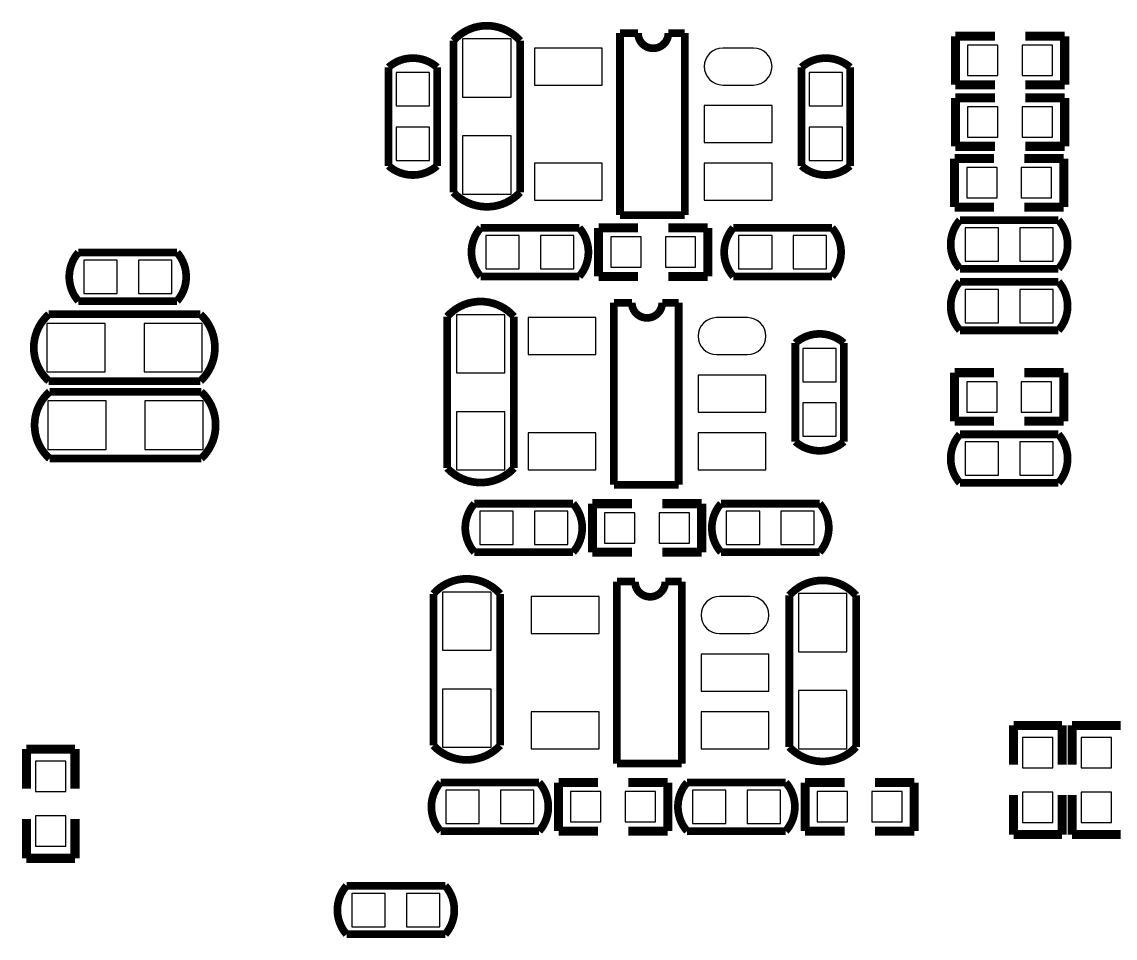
# Model space of a CAD drawing. Extents: x -118 to 7078, y 0 to 4366.
# Drawn here: x 4143 to 4852, y 972 to 1567 of the extents above; entities that cross this region are included whole.
import ezdxf

# ---------------------------------------------------------------- set-up
doc = ezdxf.new("R2010")
doc.units = 0
doc.header["$MEASUREMENT"] = 0
doc.layers.add('PG_SILKSCREEN_BOTTOM', color=85, linetype='CONTINUOUS')
doc.layers.add('PIN_BOTTOM', color=5, linetype='CONTINUOUS')

msp = doc.modelspace()

# ---------------------------------------------------------------- linework, layer by layer
at = {"layer": 'PG_SILKSCREEN_BOTTOM'}
for points in [[(4422.75, 1456.391, 5, 5, 0), (4422.75, 1554.809, 5, 5, -0.450474), (4466.05, 1554.809, 5, 5, 0)], [(4530.869, 1559.737, 5, 5, 0), (4530.869, 1441.627, 5, 5, 0)], [(4542.561, 1559.737, 5, 5, 0), (4530.869, 1559.737, 5, 5, 0)], [(4562.239, 1559.737, 5, 5, -0.999898), (4542.561, 1559.737, 5, 5, 0)], [(4572.931, 1559.737, 5, 5, 0), (4562.239, 1559.737, 5, 5, 0)], [(4572.931, 1441.627, 5, 5, 0), (4572.931, 1559.737, 5, 5, 0)], [(4466.05, 1554.809, 5, 5, 0), (4466.05, 1456.391, 5, 5, 0)], [(4748.571, 1557.748, 5.909, 5.909, 0), (4748.571, 1526.252, 5.909, 5.909, 0)], [(4774.161, 1557.748, 5.909, 5.909, 0), (4748.571, 1557.748, 5.909, 5.909, 0)], [(4793.839, 1557.748, 5.909, 5.909, 0), (4819.429, 1557.748, 5.909, 5.909, 0)], [(4819.429, 1557.748, 5.909, 5.909, 0), (4819.429, 1526.252, 5.909, 5.909, 0)], [(4380.652, 1515.439, 5, 5, 0), (4380.652, 1537.6, 5, 5, -0.37791), (4412.148, 1537.6, 5, 5, 0)], [(4412.148, 1537.6, 5, 5, 0), (4412.148, 1515.439, 5, 5, 0)], [(4648.652, 1495.761, 5, 5, 0), (4648.652, 1537.6, 5, 5, -0.37791), (4680.148, 1537.6, 5, 5, 0)], [(4680.148, 1537.6, 5, 5, 0), (4680.148, 1495.761, 5, 5, 0)], [(4748.571, 1526.252, 5.909, 5.909, 0), (4774.161, 1526.252, 5.909, 5.909, 0)], [(4819.429, 1526.252, 5.909, 5.909, 0), (4793.839, 1526.252, 5.909, 5.909, 0)], [(4748.571, 1517.748, 5.909, 5.909, 0), (4748.571, 1486.252, 5.909, 5.909, 0)], [(4774.161, 1517.748, 5.909, 5.909, 0), (4748.571, 1517.748, 5.909, 5.909, 0)], [(4793.839, 1517.748, 5.909, 5.909, 0), (4819.429, 1517.748, 5.909, 5.909, 0)], [(4819.429, 1517.748, 5.909, 5.909, 0), (4819.429, 1486.252, 5.909, 5.909, 0)], [(4412.148, 1515.439, 5, 5, 0), (4412.148, 1473.6, 5, 5, -0.37791), (4380.652, 1473.6, 5, 5, 0)], [(4380.652, 1473.6, 5, 5, 0), (4380.652, 1515.439, 5, 5, 0)], [(4680.148, 1495.761, 5, 5, 0), (4680.148, 1473.6, 5, 5, -0.37791), (4648.652, 1473.6, 5, 5, 0)], [(4648.652, 1473.6, 5, 5, 0), (4648.652, 1495.761, 5, 5, 0)], [(4748.571, 1486.252, 5.909, 5.909, 0), (4774.161, 1486.252, 5.909, 5.909, 0)], [(4819.429, 1486.252, 5.909, 5.909, 0), (4793.839, 1486.252, 5.909, 5.909, 0)], [(4747.971, 1478.348, 5.909, 5.909, 0), (4773.561, 1478.348, 5.909, 5.909, 0)], [(4747.971, 1446.852, 5.909, 5.909, 0), (4747.971, 1478.348, 5.909, 5.909, 0)], [(4818.829, 1478.348, 5.909, 5.909, 0), (4793.239, 1478.348, 5.909, 5.909, 0)], [(4818.829, 1446.852, 5.909, 5.909, 0), (4818.829, 1478.348, 5.909, 5.909, 0)], [(4466.05, 1456.391, 5, 5, -0.432734), (4422.75, 1456.391, 5, 5, 0)], [(4773.561, 1446.852, 5.909, 5.909, 0), (4747.971, 1446.852, 5.909, 5.909, 0)], [(4793.239, 1446.852, 5.909, 5.909, 0), (4818.829, 1446.852, 5.909, 5.909, 0)], [(4530.869, 1441.627, 5, 5, 0), (4572.931, 1441.627, 5, 5, 0)], [(4773.561, 1406.852, 5, 5, 0), (4751.4, 1406.852, 5, 5, -0.37791), (4751.4, 1438.348, 5, 5, 0)], [(4751.4, 1438.348, 5, 5, 0), (4773.561, 1438.348, 5, 5, 0)], [(4773.561, 1438.348, 5, 5, 0), (4815.4, 1438.348, 5, 5, -0.37791), (4815.4, 1406.852, 5, 5, 0)], [(4482.239, 1401.852, 5, 5, 0), (4440.4, 1401.852, 5, 5, -0.37791), (4440.4, 1433.348, 5, 5, 0)], [(4440.4, 1433.348, 5, 5, 0), (4482.239, 1433.348, 5, 5, 0)], [(4482.239, 1433.348, 5, 5, 0), (4504.4, 1433.348, 5, 5, -0.37791), (4504.4, 1401.852, 5, 5, 0)], [(4516.971, 1433.348, 5.909, 5.909, 0), (4542.561, 1433.348, 5.909, 5.909, 0)], [(4516.971, 1401.852, 5.909, 5.909, 0), (4516.971, 1433.348, 5.909, 5.909, 0)], [(4587.829, 1433.348, 5.909, 5.909, 0), (4562.239, 1433.348, 5.909, 5.909, 0)], [(4587.829, 1401.852, 5.909, 5.909, 0), (4587.829, 1433.348, 5.909, 5.909, 0)], [(4646.239, 1401.852, 5, 5, 0), (4604.4, 1401.852, 5, 5, -0.37791), (4604.4, 1433.348, 5, 5, 0)], [(4604.4, 1433.348, 5, 5, 0), (4646.239, 1433.348, 5, 5, 0)], [(4646.239, 1433.348, 5, 5, 0), (4668.4, 1433.348, 5, 5, -0.37791), (4668.4, 1401.852, 5, 5, 0)], [(4221.239, 1385.852, 5, 5, 0), (4179.4, 1385.852, 5, 5, -0.37791), (4179.4, 1417.348, 5, 5, 0)], [(4179.4, 1417.348, 5, 5, 0), (4221.239, 1417.348, 5, 5, 0)], [(4221.239, 1417.348, 5, 5, 0), (4243.4, 1417.348, 5, 5, -0.37791), (4243.4, 1385.852, 5, 5, 0)], [(4542.561, 1401.852, 5.909, 5.909, 0), (4516.971, 1401.852, 5.909, 5.909, 0)], [(4562.239, 1401.852, 5.909, 5.909, 0), (4587.829, 1401.852, 5.909, 5.909, 0)], [(4815.4, 1406.852, 5, 5, 0), (4773.561, 1406.852, 5, 5, 0)], [(4504.4, 1401.852, 5, 5, 0), (4482.239, 1401.852, 5, 5, 0)], [(4668.4, 1401.852, 5, 5, 0), (4646.239, 1401.852, 5, 5, 0)], [(4773.561, 1366.852, 5, 5, 0), (4751.4, 1366.852, 5, 5, -0.37791), (4751.4, 1398.348, 5, 5, 0)], [(4751.4, 1398.348, 5, 5, 0), (4773.561, 1398.348, 5, 5, 0)], [(4773.561, 1398.348, 5, 5, 0), (4815.4, 1398.348, 5, 5, -0.37791), (4815.4, 1366.852, 5, 5, 0)], [(4243.4, 1385.852, 5, 5, 0), (4221.239, 1385.852, 5, 5, 0)], [(4418.75, 1277.391, 5, 5, 0), (4418.75, 1375.809, 5, 5, -0.450474), (4462.05, 1375.809, 5, 5, 0)], [(4526.869, 1384.738, 5, 5, 0), (4526.869, 1266.628, 5, 5, 0)], [(4538.561, 1384.738, 5, 5, 0), (4526.869, 1384.738, 5, 5, 0)], [(4558.239, 1384.738, 5, 5, -0.999898), (4538.561, 1384.738, 5, 5, 0)], [(4568.931, 1384.738, 5, 5, 0), (4558.239, 1384.738, 5, 5, 0)], [(4568.931, 1266.628, 5, 5, 0), (4568.931, 1384.738, 5, 5, 0)], [(4258.609, 1333.95, 5, 5, 0), (4160.191, 1333.95, 5, 5, -0.450474), (4160.191, 1377.25, 5, 5, 0)], [(4160.191, 1377.25, 5, 5, 0), (4258.609, 1377.25, 5, 5, 0)], [(4258.609, 1377.25, 5, 5, -0.432734), (4258.609, 1333.95, 5, 5, 0)], [(4462.05, 1375.809, 5, 5, 0), (4462.05, 1277.391, 5, 5, 0)], [(4815.4, 1366.852, 5, 5, 0), (4773.561, 1366.852, 5, 5, 0)], [(4644.652, 1316.761, 5, 5, 0), (4644.652, 1358.6, 5, 5, -0.37791), (4676.148, 1358.6, 5, 5, 0)], [(4676.148, 1358.6, 5, 5, 0), (4676.148, 1316.761, 5, 5, 0)], [(4747.971, 1339.348, 5.909, 5.909, 0), (4773.561, 1339.348, 5.909, 5.909, 0)], [(4747.971, 1307.852, 5.909, 5.909, 0), (4747.971, 1339.348, 5.909, 5.909, 0)], [(4818.829, 1339.348, 5.909, 5.909, 0), (4793.239, 1339.348, 5.909, 5.909, 0)], [(4818.829, 1307.852, 5.909, 5.909, 0), (4818.829, 1339.348, 5.909, 5.909, 0)], [(4259.109, 1283.65, 5, 5, 0), (4160.691, 1283.65, 5, 5, -0.450474), (4160.691, 1326.95, 5, 5, 0)], [(4160.691, 1326.95, 5, 5, 0), (4259.109, 1326.95, 5, 5, 0)], [(4259.109, 1326.95, 5, 5, -0.432734), (4259.109, 1283.65, 5, 5, 0)], [(4676.148, 1316.761, 5, 5, 0), (4676.148, 1294.6, 5, 5, -0.37791), (4644.652, 1294.6, 5, 5, 0)], [(4644.652, 1294.6, 5, 5, 0), (4644.652, 1316.761, 5, 5, 0)], [(4773.561, 1307.852, 5.909, 5.909, 0), (4747.971, 1307.852, 5.909, 5.909, 0)], [(4793.239, 1307.852, 5.909, 5.909, 0), (4818.829, 1307.852, 5.909, 5.909, 0)], [(4793.239, 1267.852, 5, 5, 0), (4751.4, 1267.852, 5, 5, -0.37791), (4751.4, 1299.348, 5, 5, 0)], [(4751.4, 1299.348, 5, 5, 0), (4793.239, 1299.348, 5, 5, 0)], [(4793.239, 1299.348, 5, 5, 0), (4815.4, 1299.348, 5, 5, -0.37791), (4815.4, 1267.852, 5, 5, 0)], [(4462.05, 1277.391, 5, 5, -0.432734), (4418.75, 1277.391, 5, 5, 0)], [(4815.4, 1267.852, 5, 5, 0), (4793.239, 1267.852, 5, 5, 0)], [(4526.869, 1266.628, 5, 5, 0), (4568.931, 1266.628, 5, 5, 0)], [(4478.239, 1222.852, 5, 5, 0), (4436.4, 1222.852, 5, 5, -0.37791), (4436.4, 1254.348, 5, 5, 0)], [(4436.4, 1254.348, 5, 5, 0), (4478.239, 1254.348, 5, 5, 0)], [(4478.239, 1254.348, 5, 5, 0), (4500.4, 1254.348, 5, 5, -0.37791), (4500.4, 1222.852, 5, 5, 0)], [(4512.971, 1254.348, 5.909, 5.909, 0), (4538.561, 1254.348, 5.909, 5.909, 0)], [(4512.971, 1222.852, 5.909, 5.909, 0), (4512.971, 1254.348, 5.909, 5.909, 0)], [(4583.829, 1254.348, 5.909, 5.909, 0), (4558.239, 1254.348, 5.909, 5.909, 0)], [(4583.829, 1222.852, 5.909, 5.909, 0), (4583.829, 1254.348, 5.909, 5.909, 0)], [(4638.239, 1222.852, 5, 5, 0), (4596.4, 1222.852, 5, 5, -0.37791), (4596.4, 1254.348, 5, 5, 0)], [(4596.4, 1254.348, 5, 5, 0), (4638.239, 1254.348, 5, 5, 0)], [(4638.239, 1254.348, 5, 5, 0), (4660.4, 1254.348, 5, 5, -0.37791), (4660.4, 1222.852, 5, 5, 0)], [(4500.4, 1222.852, 5, 5, 0), (4478.239, 1222.852, 5, 5, 0)], [(4538.561, 1222.852, 5.909, 5.909, 0), (4512.971, 1222.852, 5.909, 5.909, 0)], [(4558.239, 1222.852, 5.909, 5.909, 0), (4583.829, 1222.852, 5.909, 5.909, 0)], [(4660.4, 1222.852, 5, 5, 0), (4638.239, 1222.852, 5, 5, 0)], [(4409.75, 1097.391, 5, 5, 0), (4409.75, 1195.809, 5, 5, -0.450474), (4453.05, 1195.809, 5, 5, 0)], [(4528.869, 1203.738, 5, 5, 0), (4528.869, 1085.628, 5, 5, 0)], [(4540.561, 1203.738, 5, 5, 0), (4528.869, 1203.738, 5, 5, 0)], [(4560.239, 1203.738, 5, 5, -0.999898), (4540.561, 1203.738, 5, 5, 0)], [(4570.931, 1203.738, 5, 5, 0), (4560.239, 1203.738, 5, 5, 0)], [(4570.931, 1085.628, 5, 5, 0), (4570.931, 1203.738, 5, 5, 0)], [(4640.75, 1096.391, 5, 5, 0), (4640.75, 1194.809, 5, 5, -0.450474), (4684.05, 1194.809, 5, 5, 0)], [(4453.05, 1195.809, 5, 5, 0), (4453.05, 1097.391, 5, 5, 0)], [(4684.05, 1194.809, 5, 5, 0), (4684.05, 1096.391, 5, 5, 0)], [(4786.252, 1110.429, 5.909, 5.909, 0), (4786.252, 1084.839, 5.909, 5.909, 0)], [(4817.748, 1110.429, 5.909, 5.909, 0), (4786.252, 1110.429, 5.909, 5.909, 0)], [(4817.748, 1084.839, 5.909, 5.909, 0), (4817.748, 1110.429, 5.909, 5.909, 0)], [(4824.252, 1110.429, 5.909, 5.909, 0), (4824.252, 1084.839, 5.909, 5.909, 0)], [(4855.748, 1110.429, 5.909, 5.909, 0), (4824.252, 1110.429, 5.909, 5.909, 0)], [(4453.05, 1097.391, 5, 5, -0.432734), (4409.75, 1097.391, 5, 5, 0)], [(4145.652, 1095.029, 5.909, 5.909, 0), (4177.148, 1095.029, 5.909, 5.909, 0)], [(4145.652, 1069.439, 5.909, 5.909, 0), (4145.652, 1095.029, 5.909, 5.909, 0)], [(4177.148, 1095.029, 5.909, 5.909, 0), (4177.148, 1069.439, 5.909, 5.909, 0)], [(4684.05, 1096.391, 5, 5, -0.432734), (4640.75, 1096.391, 5, 5, 0)], [(4528.869, 1085.628, 5, 5, 0), (4570.931, 1085.628, 5, 5, 0)], [(4456.239, 1041.852, 5, 5, 0), (4414.4, 1041.852, 5, 5, -0.37791), (4414.4, 1073.348, 5, 5, 0)], [(4414.4, 1073.348, 5, 5, 0), (4456.239, 1073.348, 5, 5, 0)], [(4456.239, 1073.348, 5, 5, 0), (4478.4, 1073.348, 5, 5, -0.37791), (4478.4, 1041.852, 5, 5, 0)], [(4490.971, 1073.348, 5.909, 5.909, 0), (4516.561, 1073.348, 5.909, 5.909, 0)], [(4490.971, 1041.852, 5.909, 5.909, 0), (4490.971, 1073.348, 5.909, 5.909, 0)], [(4561.829, 1073.348, 5.909, 5.909, 0), (4536.239, 1073.348, 5.909, 5.909, 0)], [(4561.829, 1041.852, 5.909, 5.909, 0), (4561.829, 1073.348, 5.909, 5.909, 0)], [(4616.239, 1041.852, 5, 5, 0), (4574.4, 1041.852, 5, 5, -0.37791), (4574.4, 1073.348, 5, 5, 0)], [(4574.4, 1073.348, 5, 5, 0), (4616.239, 1073.348, 5, 5, 0)], [(4616.239, 1073.348, 5, 5, 0), (4638.4, 1073.348, 5, 5, -0.37791), (4638.4, 1041.852, 5, 5, 0)], [(4650.971, 1073.348, 5.909, 5.909, 0), (4650.971, 1041.852, 5.909, 5.909, 0)], [(4676.561, 1073.348, 5.909, 5.909, 0), (4650.971, 1073.348, 5.909, 5.909, 0)], [(4696.239, 1073.348, 5.909, 5.909, 0), (4721.829, 1073.348, 5.909, 5.909, 0)], [(4721.829, 1073.348, 5.909, 5.909, 0), (4721.829, 1041.852, 5.909, 5.909, 0)], [(4786.252, 1039.571, 5.909, 5.909, 0), (4786.252, 1065.161, 5.909, 5.909, 0)], [(4817.748, 1065.161, 5.909, 5.909, 0), (4817.748, 1039.571, 5.909, 5.909, 0)], [(4824.252, 1039.571, 5.909, 5.909, 0), (4824.252, 1065.161, 5.909, 5.909, 0)], [(4145.652, 1049.761, 5.909, 5.909, 0), (4145.652, 1024.171, 5.909, 5.909, 0)], [(4177.148, 1024.171, 5.909, 5.909, 0), (4177.148, 1049.761, 5.909, 5.909, 0)], [(4478.4, 1041.852, 5, 5, 0), (4456.239, 1041.852, 5, 5, 0)], [(4516.561, 1041.852, 5.909, 5.909, 0), (4490.971, 1041.852, 5.909, 5.909, 0)], [(4536.239, 1041.852, 5.909, 5.909, 0), (4561.829, 1041.852, 5.909, 5.909, 0)], [(4638.4, 1041.852, 5, 5, 0), (4616.239, 1041.852, 5, 5, 0)], [(4650.971, 1041.852, 5.909, 5.909, 0), (4676.561, 1041.852, 5.909, 5.909, 0)], [(4721.829, 1041.852, 5.909, 5.909, 0), (4696.239, 1041.852, 5.909, 5.909, 0)], [(4817.748, 1039.571, 5.909, 5.909, 0), (4786.252, 1039.571, 5.909, 5.909, 0)], [(4855.748, 1039.571, 5.909, 5.909, 0), (4824.252, 1039.571, 5.909, 5.909, 0)], [(4145.652, 1024.171, 5.909, 5.909, 0), (4177.148, 1024.171, 5.909, 5.909, 0)], [(4375.561, 974.852, 5, 5, 0), (4353.4, 974.852, 5, 5, -0.37791), (4353.4, 1006.348, 5, 5, 0)], [(4353.4, 1006.348, 5, 5, 0), (4375.561, 1006.348, 5, 5, 0)], [(4375.561, 1006.348, 5, 5, 0), (4417.4, 1006.348, 5, 5, -0.37791), (4417.4, 974.852, 5, 5, 0)], [(4417.4, 974.852, 5, 5, 0), (4375.561, 974.852, 5, 5, 0)]]:
    msp.add_lwpolyline(points, format="xyseb", dxfattribs=at)
at = {"layer": 'PIN_BOTTOM'}
for points in [[(4460.15, 1555.9995), (4428.65, 1555.9995), (4428.65, 1518.2005), (4460.15, 1518.2005)], [(4519.282, 1550.08), (4475.282, 1550.08), (4475.282, 1526.08), (4519.282, 1526.08)], [(4776.121, 1532.159), (4776.121, 1551.84), (4756.44, 1551.84), (4756.44, 1532.159)], [(4811.561, 1532.159), (4811.561, 1551.84), (4791.88, 1551.84), (4791.88, 1532.159)], [(4385.575, 1512.495), (4407.225, 1512.495), (4407.225, 1534.145), (4385.575, 1534.145)], [(4675.225, 1534.145), (4653.575, 1534.145), (4653.575, 1512.495), (4675.225, 1512.495)], [(4629.518, 1512.678), (4585.518, 1512.678), (4585.518, 1488.678), (4629.518, 1488.678)], [(4776.121, 1492.159), (4776.121, 1511.84), (4756.44, 1511.84), (4756.44, 1492.159)], [(4811.561, 1492.159), (4811.561, 1511.84), (4791.88, 1511.84), (4791.88, 1492.159)], [(4385.575, 1477.055), (4407.225, 1477.055), (4407.225, 1498.705), (4385.575, 1498.705)], [(4675.225, 1498.705), (4653.575, 1498.705), (4653.575, 1477.055), (4675.225, 1477.055)], [(4460.15, 1492.9995), (4428.65, 1492.9995), (4428.65, 1455.2005), (4460.15, 1455.2005)], [(4519.282, 1475.276), (4475.282, 1475.276), (4475.282, 1451.276), (4519.282, 1451.276)], [(4629.518, 1475.276), (4585.518, 1475.276), (4585.518, 1451.276), (4629.518, 1451.276)], [(4755.8395, 1472.4405), (4755.8395, 1452.7595), (4775.5205, 1452.7595), (4775.5205, 1472.4405)], [(4791.2795, 1472.4405), (4791.2795, 1452.7595), (4810.9605, 1452.7595), (4810.9605, 1472.4405)], [(4776.505, 1411.775), (4776.505, 1433.425), (4754.855, 1433.425), (4754.855, 1411.775)], [(4811.945, 1411.775), (4811.945, 1433.425), (4790.295, 1433.425), (4790.295, 1411.775)], [(4443.855, 1428.425), (4443.855, 1406.775), (4465.505, 1406.775), (4465.505, 1428.425)], [(4479.295, 1428.425), (4479.295, 1406.775), (4500.945, 1406.775), (4500.945, 1428.425)], [(4524.8395, 1427.4405), (4524.8395, 1407.7595), (4544.5205, 1407.7595), (4544.5205, 1427.4405)], [(4560.2795, 1427.4405), (4560.2795, 1407.7595), (4579.9605, 1407.7595), (4579.9605, 1427.4405)], [(4607.855, 1428.425), (4607.855, 1406.775), (4629.505, 1406.775), (4629.505, 1428.425)], [(4643.295, 1428.425), (4643.295, 1406.775), (4664.945, 1406.775), (4664.945, 1428.425)], [(4182.855, 1412.425), (4182.855, 1390.775), (4204.505, 1390.775), (4204.505, 1412.425)], [(4218.295, 1412.425), (4218.295, 1390.775), (4239.945, 1390.775), (4239.945, 1412.425)], [(4776.505, 1371.775), (4776.505, 1393.425), (4754.855, 1393.425), (4754.855, 1371.775)], [(4811.945, 1371.775), (4811.945, 1393.425), (4790.295, 1393.425), (4790.295, 1371.775)], [(4456.15, 1376.9995), (4424.65, 1376.9995), (4424.65, 1339.2005), (4456.15, 1339.2005)], [(4159.0005, 1371.35), (4159.0005, 1339.85), (4196.7995, 1339.85), (4196.7995, 1371.35)], [(4222.0005, 1371.35), (4222.0005, 1339.85), (4259.7995, 1339.85), (4259.7995, 1371.35)], [(4515.282, 1375.081), (4471.282, 1375.081), (4471.282, 1351.081), (4515.282, 1351.081)], [(4671.225, 1355.145), (4649.575, 1355.145), (4649.575, 1333.495), (4671.225, 1333.495)], [(4625.518, 1337.679), (4581.518, 1337.679), (4581.518, 1313.679), (4625.518, 1313.679)], [(4755.8395, 1333.4405), (4755.8395, 1313.7595), (4775.5205, 1313.7595), (4775.5205, 1333.4405)], [(4791.2795, 1333.4405), (4791.2795, 1313.7595), (4810.9605, 1313.7595), (4810.9605, 1333.4405)], [(4159.5005, 1321.05), (4159.5005, 1289.55), (4197.2995, 1289.55), (4197.2995, 1321.05)], [(4222.5005, 1321.05), (4222.5005, 1289.55), (4260.2995, 1289.55), (4260.2995, 1321.05)], [(4671.225, 1319.705), (4649.575, 1319.705), (4649.575, 1298.055), (4671.225, 1298.055)], [(4456.15, 1313.9995), (4424.65, 1313.9995), (4424.65, 1276.2005), (4456.15, 1276.2005)], [(4515.282, 1300.277), (4471.282, 1300.277), (4471.282, 1276.277), (4515.282, 1276.277)], [(4625.518, 1300.277), (4581.518, 1300.277), (4581.518, 1276.277), (4625.518, 1276.277)], [(4754.855, 1294.425), (4754.855, 1272.775), (4776.505, 1272.775), (4776.505, 1294.425)], [(4790.295, 1294.425), (4790.295, 1272.775), (4811.945, 1272.775), (4811.945, 1294.425)], [(4439.855, 1249.425), (4439.855, 1227.775), (4461.505, 1227.775), (4461.505, 1249.425)], [(4475.295, 1249.425), (4475.295, 1227.775), (4496.945, 1227.775), (4496.945, 1249.425)], [(4599.855, 1249.425), (4599.855, 1227.775), (4621.505, 1227.775), (4621.505, 1249.425)], [(4635.295, 1249.425), (4635.295, 1227.775), (4656.945, 1227.775), (4656.945, 1249.425)], [(4520.8395, 1248.4405), (4520.8395, 1228.7595), (4540.5205, 1228.7595), (4540.5205, 1248.4405)], [(4556.2795, 1248.4405), (4556.2795, 1228.7595), (4575.9605, 1228.7595), (4575.9605, 1248.4405)], [(4447.15, 1196.9995), (4415.65, 1196.9995), (4415.65, 1159.2005), (4447.15, 1159.2005)], [(4517.282, 1194.081), (4473.282, 1194.081), (4473.282, 1170.081), (4517.282, 1170.081)], [(4678.15, 1195.9995), (4646.65, 1195.9995), (4646.65, 1158.2005), (4678.15, 1158.2005)], [(4627.518, 1156.679), (4583.518, 1156.679), (4583.518, 1132.679), (4627.518, 1132.679)], [(4447.15, 1133.9995), (4415.65, 1133.9995), (4415.65, 1096.2005), (4447.15, 1096.2005)], [(4678.15, 1132.9995), (4646.65, 1132.9995), (4646.65, 1095.2005), (4678.15, 1095.2005)], [(4517.282, 1119.277), (4473.282, 1119.277), (4473.282, 1095.277), (4517.282, 1095.277)], [(4627.518, 1119.277), (4583.518, 1119.277), (4583.518, 1095.277), (4627.518, 1095.277)], [(4792.1595, 1082.8795), (4811.8405, 1082.8795), (4811.8405, 1102.5605), (4792.1595, 1102.5605)], [(4830.1595, 1082.8795), (4849.8405, 1082.8795), (4849.8405, 1102.5605), (4830.1595, 1102.5605)], [(4171.2405, 1087.1605), (4151.5595, 1087.1605), (4151.5595, 1067.4795), (4171.2405, 1067.4795)], [(4417.855, 1068.425), (4417.855, 1046.775), (4439.505, 1046.775), (4439.505, 1068.425)], [(4453.295, 1068.425), (4453.295, 1046.775), (4474.945, 1046.775), (4474.945, 1068.425)], [(4498.8395, 1067.4405), (4498.8395, 1047.7595), (4518.5205, 1047.7595), (4518.5205, 1067.4405)], [(4534.2795, 1067.4405), (4534.2795, 1047.7595), (4553.9605, 1047.7595), (4553.9605, 1067.4405)], [(4577.855, 1068.425), (4577.855, 1046.775), (4599.505, 1046.775), (4599.505, 1068.425)], [(4613.295, 1068.425), (4613.295, 1046.775), (4634.945, 1046.775), (4634.945, 1068.425)], [(4678.521, 1047.759), (4678.521, 1067.44), (4658.84, 1067.44), (4658.84, 1047.759)], [(4713.961, 1047.759), (4713.961, 1067.44), (4694.28, 1067.44), (4694.28, 1047.759)], [(4792.1595, 1047.4395), (4811.8405, 1047.4395), (4811.8405, 1067.1205), (4792.1595, 1067.1205)], [(4830.1595, 1047.4395), (4849.8405, 1047.4395), (4849.8405, 1067.1205), (4830.1595, 1067.1205)], [(4171.2405, 1051.7205), (4151.5595, 1051.7205), (4151.5595, 1032.0395), (4171.2405, 1032.0395)], [(4378.505, 979.775), (4378.505, 1001.425), (4356.855, 1001.425), (4356.855, 979.775)], [(4413.945, 979.775), (4413.945, 1001.425), (4392.295, 1001.425), (4392.295, 979.775)]]:
    msp.add_lwpolyline(points, close=True, dxfattribs=at)
for points in [[(4597.518, 1526.08), (4617.518, 1526.08, 1), (4617.518, 1550.08), (4597.518, 1550.08, 1)], [(4593.518, 1351.081), (4613.518, 1351.081, 1), (4613.518, 1375.081), (4593.518, 1375.081, 1)], [(4595.518, 1170.081), (4615.518, 1170.081, 1), (4615.518, 1194.081), (4595.518, 1194.081, 1)]]:
    msp.add_lwpolyline(points, format="xyb", close=True, dxfattribs=at)

doc.saveas('drawing.dxf')
